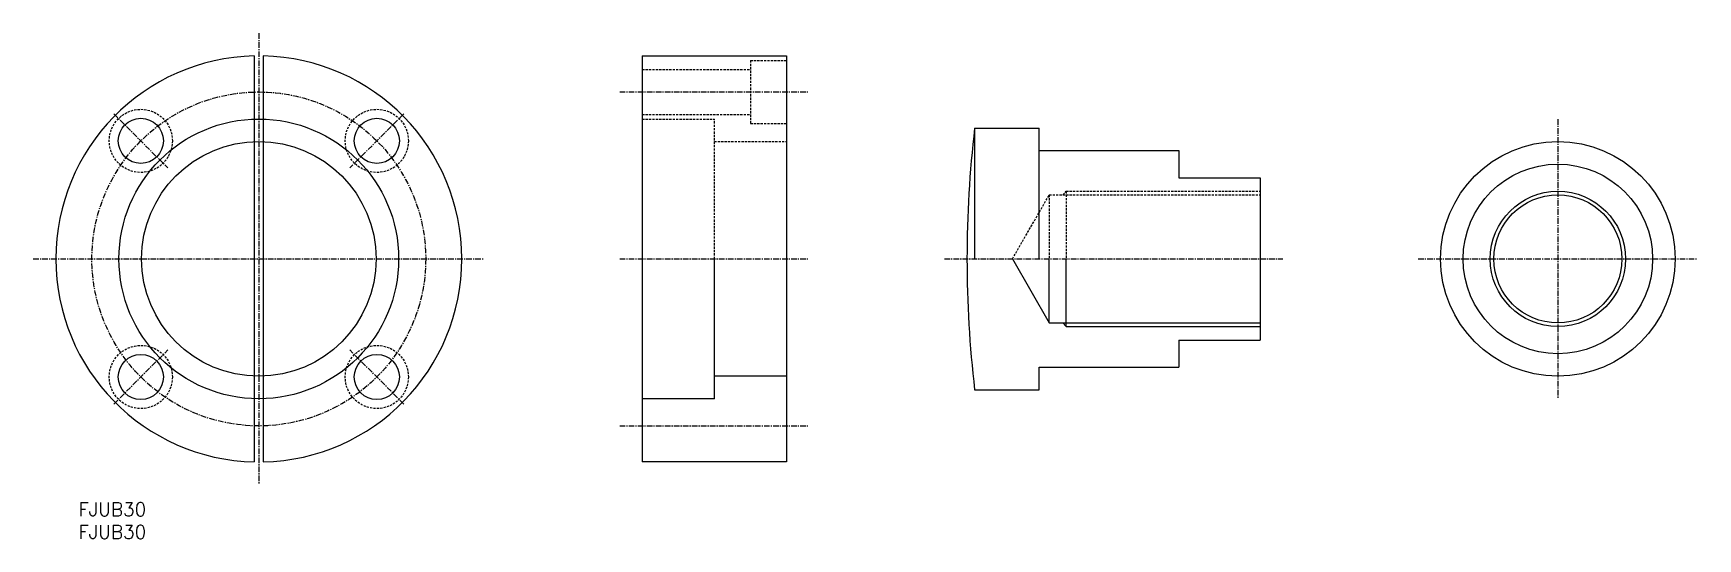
# Model space of a CAD drawing. Extents: x -10 to 359, y 0 to 112.
import ezdxf

# ---------------------------------------------------------------- set-up
doc = ezdxf.new("R2010")
doc.units = 0
doc.linetypes.add('CENTER', pattern=[2, 1.25, -0.25, 0.25, -0.25])
doc.linetypes.add('DASHED', pattern=[0.75, 0.5, -0.25])
doc.layers.get('0').update_dxf_attribs({"linetype": 'CONTINUOUS'})
doc.layers.add('CENTER', color=1, linetype='CENTER')
doc.styles.get("Standard").update_dxf_attribs({"font": 'txt.shx'})

# ---------------------------------------------------------------- blocks, each defined once
blk = doc.blocks.new('*U18')
at = {"color": 7, "linetype": 'CONTINUOUS'}
blk.add_text('FJUB30', height=3, dxfattribs=at).set_placement((0, 0))
blk = doc.blocks.new('*U19')
at = {"color": 7, "linetype": 'CONTINUOUS'}
blk.add_text('FJUB30', height=3, dxfattribs=at).set_placement((0, 5))

msp = doc.modelspace()

# ---------------------------------------------------------------- linework, layer by layer
at = {"color": 7, "linetype": 'CONTINUOUS'}
for p, q in [((39, 106.99), (39, 17.01)), ((41, 106.99), (41, 17.01)), ((125, 107), (125, 17)), ((125, 107), (157, 107)), ((157, 107), (157, 17)), ((198.69, 91), (198.69, 62)), ((198.69, 91), (213, 91)), ((213, 62), (213, 91)), ((213, 86), (244, 86)), ((244, 86), (244, 80)), ((244, 80), (262, 80)), ((262, 80), (262, 44)), ((141, 31), (141, 62)), ((207.06, 62), (215.25, 47.81)), ((215.25, 47.81), (215.25, 62)), ((219, 47), (219, 62)), ((215.25, 47.81), (262, 47.81)), ((218.25, 47.81), (219, 47)), ((219, 47), (262, 47)), ((244, 44), (262, 44)), ((244, 44), (244, 38)), ((213, 38), (244, 38)), ((213, 33), (213, 38)), ((157, 36), (141, 36)), ((141, 31), (125, 31)), ((198.69, 33), (213, 33)), ((157, 17), (125, 17))]:
    msp.add_line(p, q, dxfattribs=at)
at = {"color": 3, "linetype": 'DASHED'}
for p, q in [((125, 104), (149, 104)), ((149, 106), (157, 106)), ((149, 106), (149, 92)), ((125, 94), (149, 94)), ((125, 93), (141, 93)), ((141, 62), (141, 93)), ((149, 92), (157, 92)), ((141, 88), (157, 88)), ((207.06, 62), (215.25, 76.19)), ((215.25, 76.19), (262, 76.19)), ((215.25, 76.19), (215.25, 62)), ((218.25, 76.19), (219, 77)), ((219, 77), (262, 77)), ((219, 77), (219, 62))]:
    msp.add_line(p, q, dxfattribs=at)
for centre in [(13.84, 88.16), (66.16, 88.16), (13.84, 35.84), (66.16, 35.84)]:
    msp.add_circle(centre, 7, dxfattribs=at)
at = {"color": 7, "linetype": 'CONTINUOUS'}
for centre, radius in [((13.84, 88.16), 5), ((40, 62), 31), ((66.16, 88.16), 5), ((40, 62), 26), ((328, 62), 26), ((328, 62), 21), ((328, 62), 14.19), ((13.84, 35.84), 5), ((66.16, 35.84), 5)]:
    msp.add_circle(centre, radius, dxfattribs=at)
at = {"color": 3, "linetype": 'CONTINUOUS'}
msp.add_circle((328, 62), 15, dxfattribs=at)
at = {"color": 7, "linetype": 'CONTINUOUS'}
for centre, radius, start, end in [((40, 62), 45, 91.2733, 268.7267), ((40, 62), 45, 271.2733, 88.7267), ((447, 62), 250, 173.3387, 186.6613)]:
    msp.add_arc(centre, radius, start, end, dxfattribs=at)
at = {"layer": 'CENTER', "color": 1, "linetype": 'CENTER'}
for p, q in [((40, 112), (40, 12)), ((120, 99), (162, 99)), ((7.83, 94.17), (19.85, 82.15)), ((72.17, 94.17), (60.15, 82.15)), ((328, 93), (328, 31)), ((-10, 62), (90, 62)), ((120, 62), (162, 62)), ((192, 62), (267, 62)), ((297, 62), (359, 62)), ((7.83, 29.83), (19.85, 41.85)), ((72.17, 29.83), (60.15, 41.85)), ((120, 25), (162, 25))]:
    msp.add_line(p, q, dxfattribs=at)
msp.add_circle((40, 62), 37, dxfattribs=at)

# ---------------------------------------------------------------- block references
at = {"color": 7, "linetype": 'CONTINUOUS'}
for name in ['*U19', '*U18']:
    msp.add_blockref(name, (0, 0), dxfattribs=at)

doc.saveas('drawing.dxf')
